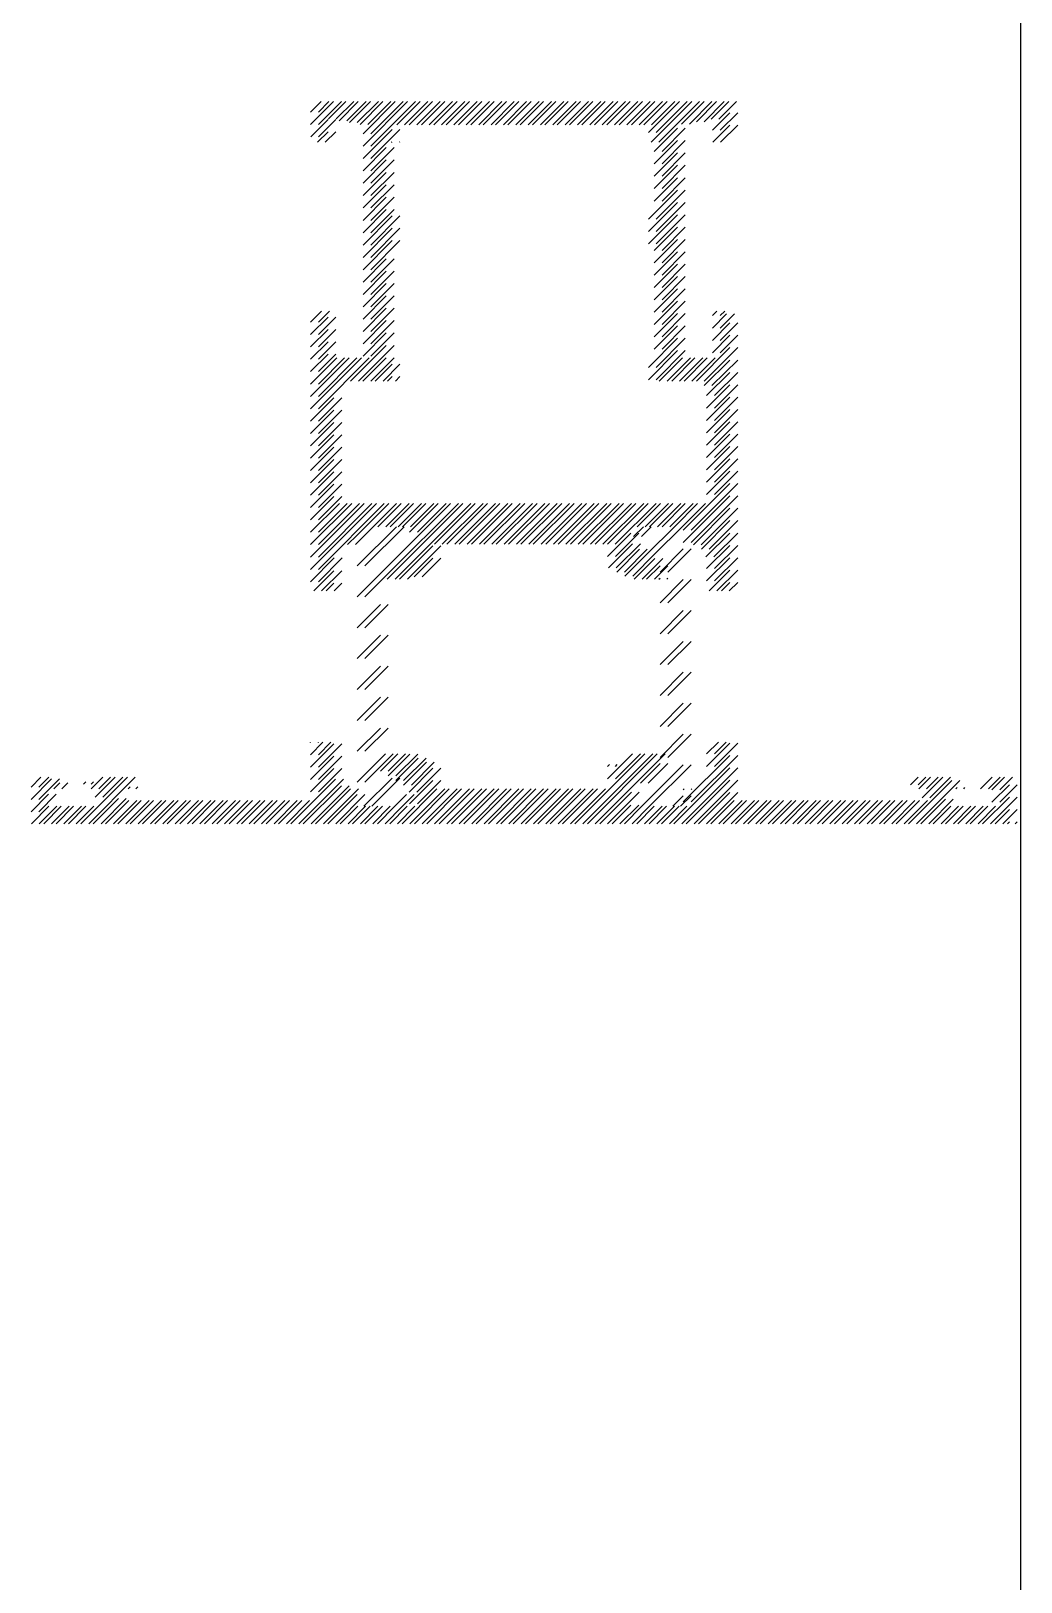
# Model space of a CAD drawing. Extents: x -0.04 to 2.29, y -0.5 to 2.03.
# Drawn here: x 1.585 to 1.67, y 0.1849 to 0.3181 of the extents above; entities that cross this region are included whole.
import ezdxf

# ---------------------------------------------------------------- set-up
doc = ezdxf.new("R2010")
doc.units = 0
doc.header["$LTSCALE"] = 0.1
doc.linetypes.add('AUSGEZOGEN', pattern=[0])
doc.layers.get('0').update_dxf_attribs({"linetype": 'AUSGEZOGEN'})
doc.layers.add('AUSSEN35', color=2, linetype='AUSGEZOGEN')
doc.layers.add('SCHRAFF', color=4, linetype='AUSGEZOGEN')

# ---------------------------------------------------------------- blocks, each defined once
blk = doc.blocks.new('*X')
at = {"color": 0}
for p, q in [((1.11401, 0.31003), (1.11598, 0.312)), ((1.11401, 0.31109), (1.11492, 0.312)), ((1.11554, 0.3105), (1.11704, 0.312)), ((1.11645, 0.31034), (1.1181, 0.312)), ((1.11735, 0.31019), (1.11916, 0.312)), ((1.11826, 0.31004), (1.12022, 0.312)), ((1.11851, 0.30816), (1.12234, 0.312)), ((1.11851, 0.30922), (1.12128, 0.312)), ((1.12141, 0.31), (1.12341, 0.312)), ((1.12247, 0.31), (1.12447, 0.312)), ((1.12353, 0.31), (1.12553, 0.312)), ((1.12459, 0.31), (1.12659, 0.312)), ((1.12565, 0.31), (1.12765, 0.312)), ((1.12671, 0.31), (1.12871, 0.312)), ((1.12777, 0.31), (1.12977, 0.312)), ((1.12883, 0.31), (1.13083, 0.312)), ((1.12989, 0.31), (1.13189, 0.312)), ((1.13095, 0.31), (1.13295, 0.312)), ((1.13201, 0.31), (1.13401, 0.312)), ((1.13307, 0.31), (1.13507, 0.312)), ((1.13413, 0.31), (1.13613, 0.312)), ((1.13519, 0.31), (1.13719, 0.312)), ((1.13625, 0.31), (1.13825, 0.312)), ((1.13731, 0.31), (1.13931, 0.312)), ((1.13838, 0.31), (1.14038, 0.312)), ((1.13944, 0.31), (1.14144, 0.312)), ((1.1405, 0.31), (1.1425, 0.312)), ((1.14156, 0.31), (1.14356, 0.312)), ((1.14262, 0.31), (1.14462, 0.312)), ((1.14301, 0.30933), (1.14568, 0.312)), ((1.14324, 0.3085), (1.14674, 0.312)), ((1.14586, 0.31006), (1.1478, 0.312)), ((1.14713, 0.31027), (1.14886, 0.312)), ((1.1484, 0.31048), (1.14992, 0.312)), ((1.11402, 0.30898), (1.11551, 0.31047)), ((1.14851, 0.30953), (1.15001, 0.31103)), ((1.1146, 0.3085), (1.11551, 0.30941)), ((1.11851, 0.3071), (1.12101, 0.3096)), ((1.14351, 0.30771), (1.14551, 0.30971)), ((1.14854, 0.3085), (1.15001, 0.30996)), ((1.11851, 0.30604), (1.12051, 0.30804)), ((1.12097, 0.3085), (1.12101, 0.30854)), ((1.14351, 0.30665), (1.14551, 0.30865)), ((1.14351, 0.30559), (1.14551, 0.30759)), ((1.11851, 0.30498), (1.12051, 0.30698)), ((1.14351, 0.30453), (1.14551, 0.30653)), ((1.11851, 0.30392), (1.12051, 0.30592)), ((1.14351, 0.30346), (1.14551, 0.30546)), ((1.11851, 0.30286), (1.12051, 0.30486)), ((1.11851, 0.3018), (1.12051, 0.3038)), ((1.14301, 0.3019), (1.14551, 0.3044)), ((1.11851, 0.30074), (1.12051, 0.30274)), ((1.14301, 0.30084), (1.14551, 0.30334)), ((1.14301, 0.29978), (1.14551, 0.30228)), ((1.11851, 0.29968), (1.12101, 0.30218)), ((1.11851, 0.29862), (1.12101, 0.30112)), ((1.14351, 0.29922), (1.14551, 0.30122)), ((1.11851, 0.29756), (1.12101, 0.30006)), ((1.14351, 0.29816), (1.14551, 0.30016)), ((1.11851, 0.2965), (1.12051, 0.2985)), ((1.14351, 0.2971), (1.14551, 0.2991)), ((1.11851, 0.29543), (1.12051, 0.29743)), ((1.14351, 0.29604), (1.14551, 0.29804)), ((1.14351, 0.29498), (1.14551, 0.29698)), ((1.11851, 0.29437), (1.12051, 0.29637)), ((1.14351, 0.29392), (1.14551, 0.29592)), ((1.11851, 0.29331), (1.12051, 0.29531)), ((1.11851, 0.29225), (1.12051, 0.29425)), ((1.14351, 0.29286), (1.14551, 0.29486)), ((1.11401, 0.29306), (1.11495, 0.294)), ((1.11401, 0.292), (1.11551, 0.2935)), ((1.11851, 0.29119), (1.12051, 0.29319)), ((1.14351, 0.2918), (1.14551, 0.2938)), ((1.14851, 0.29362), (1.14889, 0.294)), ((1.14851, 0.29255), (1.14973, 0.29378)), ((1.14851, 0.29149), (1.15001, 0.29299)), ((1.11401, 0.29093), (1.11551, 0.29243)), ((1.11851, 0.29013), (1.12051, 0.29213)), ((1.14301, 0.28918), (1.14551, 0.29168)), ((1.14351, 0.29074), (1.14551, 0.29274)), ((1.14851, 0.29043), (1.15001, 0.29193)), ((1.11401, 0.28987), (1.11551, 0.29137)), ((1.11401, 0.28881), (1.11551, 0.29031)), ((1.11744, 0.288), (1.12051, 0.29107)), ((1.14301, 0.28812), (1.14551, 0.29062)), ((1.14713, 0.28799), (1.15001, 0.29087)), ((1.11401, 0.28563), (1.11838, 0.29)), ((1.11401, 0.28669), (1.11731, 0.29)), ((1.11401, 0.28775), (1.11625, 0.29)), ((1.1185, 0.288), (1.12051, 0.29001)), ((1.11956, 0.288), (1.12101, 0.28945)), ((1.14395, 0.288), (1.14595, 0.29)), ((1.14501, 0.288), (1.14701, 0.29)), ((1.14607, 0.288), (1.14807, 0.29)), ((1.1478, 0.28761), (1.15001, 0.28981)), ((1.12062, 0.288), (1.12101, 0.28839)), ((1.14801, 0.28675), (1.15001, 0.28875)), ((1.14801, 0.28569), (1.15001, 0.28769)), ((1.11401, 0.28457), (1.11601, 0.28657)), ((1.14801, 0.28463), (1.15001, 0.28663)), ((1.11401, 0.28351), (1.11601, 0.28551)), ((1.14801, 0.28357), (1.15001, 0.28557)), ((1.11401, 0.28245), (1.11601, 0.28445)), ((1.14801, 0.28251), (1.15001, 0.28451)), ((1.11401, 0.28139), (1.11601, 0.28339)), ((1.11401, 0.28033), (1.11601, 0.28233)), ((1.14801, 0.28145), (1.15001, 0.28345)), ((1.14801, 0.28039), (1.15001, 0.28239)), ((1.11401, 0.27927), (1.11601, 0.28127)), ((1.14801, 0.27933), (1.15001, 0.28133)), ((1.11401, 0.27821), (1.11601, 0.28021)), ((1.14801, 0.27827), (1.15001, 0.28027)), ((1.11401, 0.27715), (1.11601, 0.27915)), ((1.14601, 0.27521), (1.15001, 0.27921)), ((1.11401, 0.27609), (1.11601, 0.27809)), ((1.11401, 0.27184), (1.11966, 0.2775)), ((1.11401, 0.2729), (1.1186, 0.2775)), ((1.11401, 0.27396), (1.11754, 0.2775)), ((1.11401, 0.27503), (1.11648, 0.2775)), ((1.11872, 0.2755), (1.12072, 0.2775)), ((1.11979, 0.2755), (1.12179, 0.2775)), ((1.12001, 0.27148), (1.12603, 0.2775)), ((1.12059, 0.271), (1.12709, 0.2775)), ((1.12085, 0.2755), (1.12285, 0.2775)), ((1.12191, 0.2755), (1.12391, 0.2775)), ((1.12251, 0.27504), (1.12497, 0.2775)), ((1.12465, 0.274), (1.12815, 0.2775)), ((1.12571, 0.274), (1.12921, 0.2775)), ((1.12677, 0.274), (1.13027, 0.2775)), ((1.12783, 0.274), (1.13133, 0.2775)), ((1.12889, 0.274), (1.13239, 0.2775)), ((1.12995, 0.274), (1.13345, 0.2775)), ((1.13101, 0.274), (1.13451, 0.2775)), ((1.13207, 0.274), (1.13557, 0.2775)), ((1.13313, 0.274), (1.13663, 0.2775)), ((1.1342, 0.274), (1.1377, 0.2775)), ((1.13526, 0.274), (1.13876, 0.2775)), ((1.13632, 0.274), (1.13982, 0.2775)), ((1.13738, 0.274), (1.14088, 0.2775)), ((1.13844, 0.274), (1.14194, 0.2775)), ((1.1395, 0.274), (1.143, 0.2775)), ((1.14206, 0.2755), (1.14406, 0.2775)), ((1.14312, 0.2755), (1.14512, 0.2775)), ((1.14418, 0.2755), (1.14618, 0.2775)), ((1.14524, 0.2755), (1.14724, 0.2775)), ((1.14601, 0.27414), (1.15001, 0.27814)), ((1.14688, 0.27395), (1.15001, 0.27708)), ((1.14756, 0.27357), (1.15001, 0.27602)), ((1.11719, 0.27397), (1.11801, 0.27478)), ((1.11801, 0.27213), (1.12138, 0.2755)), ((1.11801, 0.27478), (1.11872, 0.2755)), ((1.13951, 0.27295), (1.14151, 0.27495)), ((1.14174, 0.27465), (1.14259, 0.2755)), ((1.1429, 0.27316), (1.14524, 0.2755)), ((1.14795, 0.27291), (1.15001, 0.27496)), ((1.12165, 0.271), (1.12451, 0.27386)), ((1.13958, 0.27196), (1.14166, 0.27404)), ((1.14029, 0.27161), (1.14224, 0.27356)), ((1.141, 0.27126), (1.1429, 0.27316)), ((1.14401, 0.27161), (1.14601, 0.27361)), ((1.14801, 0.2719), (1.15001, 0.2739)), ((1.11401, 0.27078), (1.11604, 0.27282)), ((1.11429, 0.27), (1.11601, 0.27172)), ((1.12291, 0.2712), (1.12451, 0.2728)), ((1.1418, 0.271), (1.14357, 0.27276)), ((1.14286, 0.271), (1.14401, 0.27214)), ((1.14801, 0.27084), (1.15001, 0.27284)), ((1.14823, 0.27), (1.15001, 0.27178)), ((1.11535, 0.27), (1.11601, 0.27066)), ((1.11801, 0.26948), (1.12001, 0.27148)), ((1.14392, 0.271), (1.14401, 0.27108)), ((1.14401, 0.26896), (1.14601, 0.27096)), ((1.14929, 0.27), (1.15001, 0.27072)), ((1.11801, 0.26683), (1.12001, 0.26883)), ((1.14401, 0.26631), (1.14601, 0.26831)), ((1.11801, 0.26418), (1.12001, 0.26618)), ((1.14401, 0.26366), (1.14601, 0.26566)), ((1.11801, 0.26152), (1.12001, 0.26352)), ((1.14401, 0.26101), (1.14601, 0.26301)), ((1.11801, 0.25887), (1.12001, 0.26087)), ((1.14401, 0.25836), (1.14601, 0.26036)), ((1.11401, 0.25699), (1.11401, 0.257)), ((1.11401, 0.25593), (1.11507, 0.257)), ((1.11801, 0.25622), (1.12001, 0.25822)), ((1.14401, 0.2557), (1.14601, 0.2577)), ((1.14801, 0.25599), (1.14902, 0.257)), ((1.11401, 0.25487), (1.11601, 0.25687)), ((1.11401, 0.25381), (1.11601, 0.25581)), ((1.12001, 0.25557), (1.12044, 0.256)), ((1.12001, 0.25451), (1.1215, 0.256)), ((1.12066, 0.25411), (1.12254, 0.25598)), ((1.12133, 0.25371), (1.12325, 0.25563)), ((1.13671, 0.25), (1.14271, 0.256)), ((1.13777, 0.25), (1.14377, 0.256)), ((1.13951, 0.25386), (1.14165, 0.256)), ((1.14601, 0.25187), (1.15001, 0.25587)), ((1.14801, 0.25493), (1.15001, 0.25693)), ((1.11401, 0.25275), (1.11601, 0.25475)), ((1.11801, 0.25357), (1.12001, 0.25557)), ((1.12199, 0.25331), (1.12396, 0.25528)), ((1.12246, 0.25272), (1.12451, 0.25477)), ((1.13951, 0.25492), (1.13967, 0.25508)), ((1.14232, 0.25349), (1.14401, 0.25517)), ((1.14245, 0.2515), (1.14601, 0.25505)), ((1.1452, 0.25), (1.15001, 0.25481)), ((1.09001, 0.25315), (1.09086, 0.254)), ((1.09001, 0.25209), (1.09178, 0.25386)), ((1.09198, 0.253), (1.09249, 0.25351)), ((1.09429, 0.25), (1.09829, 0.254)), ((1.09451, 0.2534), (1.0947, 0.2536)), ((1.09516, 0.253), (1.09616, 0.254)), ((1.09551, 0.25228), (1.09722, 0.254)), ((1.09835, 0.253), (1.09851, 0.25316)), ((1.11232, 0.25), (1.11616, 0.25384)), ((1.11338, 0.25), (1.11665, 0.25327)), ((1.11444, 0.25), (1.11744, 0.253)), ((1.11859, 0.2515), (1.121, 0.25391)), ((1.12186, 0.25), (1.12486, 0.253)), ((1.12251, 0.25171), (1.12451, 0.25371)), ((1.12292, 0.25), (1.12592, 0.253)), ((1.12398, 0.25), (1.12698, 0.253)), ((1.12504, 0.25), (1.12804, 0.253)), ((1.12611, 0.25), (1.12911, 0.253)), ((1.12717, 0.25), (1.13017, 0.253)), ((1.12823, 0.25), (1.13123, 0.253)), ((1.12929, 0.25), (1.13229, 0.253)), ((1.13035, 0.25), (1.13335, 0.253)), ((1.13141, 0.25), (1.13441, 0.253)), ((1.13247, 0.25), (1.13547, 0.253)), ((1.13353, 0.25), (1.13653, 0.253)), ((1.13459, 0.25), (1.13759, 0.253)), ((1.13565, 0.25), (1.13865, 0.253)), ((1.14601, 0.25293), (1.14608, 0.253)), ((1.14626, 0.25), (1.15001, 0.25375)), ((1.16535, 0.25), (1.16907, 0.25372)), ((1.16551, 0.25334), (1.16617, 0.254)), ((1.16623, 0.253), (1.16723, 0.254)), ((1.16651, 0.25222), (1.16829, 0.254)), ((1.16941, 0.253), (1.16951, 0.2531)), ((1.17153, 0.253), (1.17253, 0.254)), ((1.17251, 0.25291), (1.17359, 0.254)), ((1.17251, 0.25185), (1.17401, 0.25335)), ((1.09001, 0.25103), (1.09151, 0.25253)), ((1.09535, 0.25), (1.09751, 0.25216)), ((1.09641, 0.25), (1.09841, 0.252)), ((1.09747, 0.25), (1.09947, 0.252)), ((1.09853, 0.25), (1.10053, 0.252)), ((1.09959, 0.25), (1.10159, 0.252)), ((1.10065, 0.25), (1.10265, 0.252)), ((1.10171, 0.25), (1.10371, 0.252)), ((1.10277, 0.25), (1.10477, 0.252)), ((1.10383, 0.25), (1.10583, 0.252)), ((1.10489, 0.25), (1.10689, 0.252)), ((1.10595, 0.25), (1.10795, 0.252)), ((1.10701, 0.25), (1.10901, 0.252)), ((1.10807, 0.25), (1.11007, 0.252)), ((1.10913, 0.25), (1.11113, 0.252)), ((1.1102, 0.25), (1.1122, 0.252)), ((1.11126, 0.25), (1.11326, 0.252)), ((1.1155, 0.25), (1.11801, 0.25251)), ((1.12124, 0.2515), (1.12224, 0.2525)), ((1.13883, 0.25), (1.14155, 0.25271)), ((1.14511, 0.2515), (1.14601, 0.2524)), ((1.14732, 0.25), (1.15001, 0.25269)), ((1.14838, 0.25), (1.15038, 0.252)), ((1.14944, 0.25), (1.15144, 0.252)), ((1.1505, 0.25), (1.1525, 0.252)), ((1.15156, 0.25), (1.15356, 0.252)), ((1.15262, 0.25), (1.15462, 0.252)), ((1.15368, 0.25), (1.15568, 0.252)), ((1.15474, 0.25), (1.15674, 0.252)), ((1.1558, 0.25), (1.1578, 0.252)), ((1.15686, 0.25), (1.15886, 0.252)), ((1.15793, 0.25), (1.15993, 0.252)), ((1.15899, 0.25), (1.16099, 0.252)), ((1.16005, 0.25), (1.16205, 0.252)), ((1.16111, 0.25), (1.16311, 0.252)), ((1.16217, 0.25), (1.16417, 0.252)), ((1.16323, 0.25), (1.16523, 0.252)), ((1.16429, 0.25), (1.16629, 0.252)), ((1.16641, 0.25), (1.16851, 0.2521)), ((1.17171, 0.25), (1.17401, 0.25229)), ((1.09004, 0.25), (1.09154, 0.2515)), ((1.0911, 0.25), (1.0926, 0.2515)), ((1.09216, 0.25), (1.09366, 0.2515)), ((1.09322, 0.25), (1.09472, 0.2515)), ((1.11656, 0.25), (1.11806, 0.2515)), ((1.11762, 0.25), (1.11912, 0.2515)), ((1.11868, 0.25), (1.12018, 0.2515)), ((1.11974, 0.25), (1.12124, 0.2515)), ((1.1208, 0.25), (1.1223, 0.2515)), ((1.13989, 0.25), (1.14151, 0.25161)), ((1.14095, 0.25), (1.14245, 0.2515)), ((1.14202, 0.25), (1.14352, 0.2515)), ((1.14308, 0.25), (1.14458, 0.2515)), ((1.14414, 0.25), (1.14564, 0.2515)), ((1.16747, 0.25), (1.16897, 0.2515)), ((1.16853, 0.25), (1.17003, 0.2515)), ((1.16959, 0.25), (1.17109, 0.2515)), ((1.17065, 0.25), (1.17215, 0.2515)), ((1.17277, 0.25), (1.17401, 0.25123)), ((1.17384, 0.25), (1.17401, 0.25017))]:
    blk.add_line(p, q, dxfattribs=at)

msp = doc.modelspace()

# ---------------------------------------------------------------- linework, layer by layer
at = {"layer": 'AUSSEN35', "color": 0}
msp.add_line((1.67, 0.01), (1.67, 0.584), dxfattribs=at)

# ---------------------------------------------------------------- block references
at = {"layer": 'SCHRAFF', "color": 0}
for p in [(0.495, 0), (0.495, 0), (0.495, 0), (0.495, 0), (0.495, 0), (0.49567, 0)]:
    msp.add_blockref('*X', p, dxfattribs=at)

doc.saveas('drawing.dxf')
